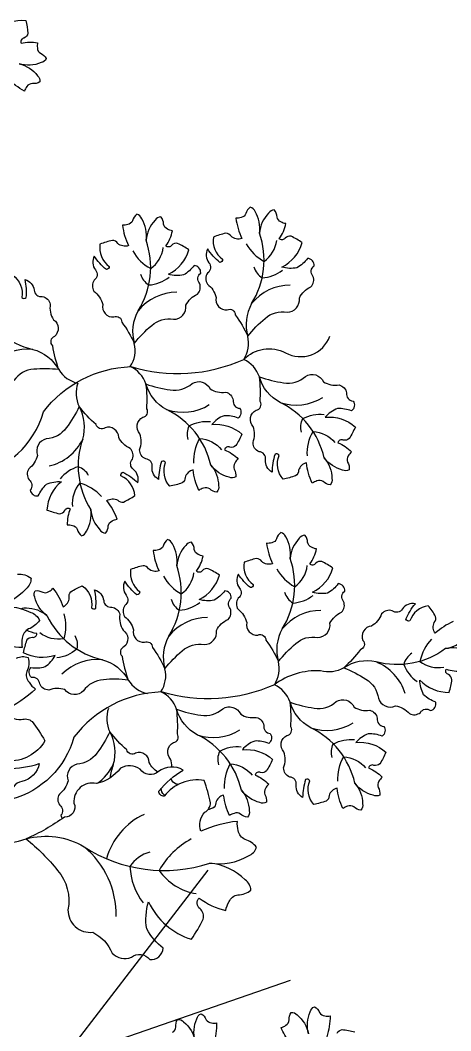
# Model space of a CAD drawing. Header units: millimetres. Extents: x 228.39 to 232.01, y 86.87 to 92.76.
# Drawn here: x 231.4095 to 231.597, y 90.167 to 90.6066 of the extents above; entities that cross this region are included whole.
import ezdxf

# ---------------------------------------------------------------- set-up
doc = ezdxf.new("R2010")
doc.units = ezdxf.units.MM
for name, color, linetype in [('62', 62, 'Continuous'), ('63', 63, 'Continuous'), ('CauleArvore', 253, 'Continuous')]:
    doc.layers.add(name, color=color, linetype=linetype)

msp = doc.modelspace()

# ---------------------------------------------------------------- linework, layer by layer
at = {"layer": '62'}
for points in [[(231.5079248219049, 90.5093776728026, 0.1413864367129372), (231.5157051867291, 90.50167696115331, 0.210122964771746), (231.5211930990254, 90.51084620182645, 0.210122964771746)], [(231.4585402423887, 90.50626146320188, 0.1413864367129372), (231.4663206072129, 90.4985607515526, 0.210122964771746), (231.4718085195092, 90.50772999222573, 0.210122964771746)], [(231.5112904221108, 90.49930581624949, 0.1876286218963192), (231.5148728301818, 90.49455369938721, 0.1520058651265381), (231.5237097258, 90.49791975036418)], [(231.4619058425947, 90.49618960664877, 0.1876286218963192), (231.4654882506656, 90.49143748978649, 0.1520058651265381), (231.4743251462838, 90.49480354076347)], [(231.3908726789819, 90.48263847120946, 0.2279428046577942), (231.4150205536035, 90.46343694886951, -0.2043996860364329), (231.4262756189083, 90.45460868535872, 0.2049975904848279), (231.4346292521199, 90.44875265204139, 0.2049975904848279)], [(231.3040484946181, 90.38539503645742, -0.1841083703680773), (231.3378798031094, 90.39949326358328, 0.09065442908466861), (231.3894430171434, 90.4085041482138, 0.2835782542006574), (231.4195821349115, 90.43619314825791, -0.2251438523393833), (231.4576242322414, 90.45590695877266, 0.1802530025354734), (231.506837533644, 90.45906429703452, -0.3316125768266109), (231.5250350166833, 90.46195278633986, 0.4605227219911265), (231.5443267404962, 90.46914267451743, 0.4605227219911265)], [(231.5418855036783, 90.41623292733944, 0.2279428046577942), (231.522655929853, 90.44035846980809, -0.2043996860364329), (231.5136660297691, 90.45148485413164, 0.2049975904848279), (231.506837533644, 90.45906429703453, 0.2049975904848279)], [(231.4925009241622, 90.41311671773872, 0.2279428046577942), (231.4732713503368, 90.43724226020738, -0.2043996860364329), (231.464281450253, 90.44836864453092, 0.2049975904848279), (231.4574529541279, 90.45594808743381, 0.2049975904848279)], [(231.5320251206119, 90.42736581840917, -0.1876286218963192), (231.5325287620548, 90.433295625114, -0.1520058651265381), (231.5418015877812, 90.43514919636795)], [(231.4826405410957, 90.42424960880845, -0.1876286218963192), (231.4831441825386, 90.4301794155133, -0.1520058651265381), (231.4924170082651, 90.43203298676723)], [(231.5345363576932, 90.41704771550725, -0.1413864367129372), (231.5370246536121, 90.42770808229847, -0.210122964771746), (231.5465508684298, 90.4228662451326, -0.210122964771746)], [(231.485151778177, 90.41393150590653, -0.1413864367129372), (231.4876400740959, 90.42459187269775, -0.210122964771746), (231.4971662889136, 90.41975003553188, -0.210122964771746)], [(231.4393095197303, 90.40853694392229, 0.1876286218963192), (231.43475310747, 90.41236517714064, 0.1520058651265381), (231.4268955326467, 90.40710404216414)], [(231.4448470233475, 90.39947572916584, 0.1413864367129372), (231.4355385589975, 90.40523659091977, 0.210122964771746), (231.4322455015844, 90.39507057258574, 0.210122964771746)], [(231.5212655768496, 90.36789462280002, 0.1413864367129372), (231.5290459416738, 90.36019391115074, 0.210122964771746), (231.5345338539701, 90.36936315182388, 0.210122964771746)], [(231.4718809973335, 90.3647784131993, 0.1413864367129372), (231.4796613621577, 90.35707770155003, 0.210122964771746), (231.485149274454, 90.36624694222316, 0.210122964771746)], [(231.5246311770556, 90.35782276624691, 0.1876286218963192), (231.5282135851265, 90.35307064938463, 0.1520058651265381), (231.5370504807447, 90.35643670036161)], [(231.4752465975394, 90.35470655664619, 0.1876286218963192), (231.4788290056104, 90.34995443978391, 0.1520058651265381), (231.4876659012286, 90.3533204907609)], [(231.4285191549607, 90.34845952081592, -0.1413864367129372), (231.428483618026, 90.33751265944704, -0.210122964771746), (231.4181145215757, 90.34009606702202, -0.210122964771746)], [(231.4211743696933, 90.34760631753086, 0.2279428046577942), (231.445322244315, 90.32840479519092, -0.2043996860364329), (231.4565773096198, 90.31957653168011, 0.2049975904848279), (231.4649309428314, 90.3137204983628, 0.2049975904848279)], [(231.4332792280702, 90.33896682556299, -0.1876286218963192), (231.4341175262685, 90.333075007644, -0.1520058651265381), (231.425496101177, 90.32919015851712)], [(231.5886419602464, 90.33742327313442, 0.1413864367129372), (231.5835830283321, 90.32771542864708, 0.210122964771746), (231.5939641578945, 90.32518080739277, 0.210122964771746)], [(231.5947475934763, 90.333252533472, -0.2279428046577928), (231.5644404532989, 90.32748230269824, 0.2043996860364349), (231.5503710539579, 90.32490030079754, -0.2049975904848281), (231.5402524240276, 90.32360043835011, 0.1730102318134612), (231.5201782885888, 90.31758124703195, 0.1730102318134612)], [(231.5800136479633, 90.33123281383666, 0.1876286218963192), (231.5765317472727, 90.32640656997202, 0.1520058651265381), (231.582357853415, 90.31895824730412)], [(231.5201782885888, 90.31758124703195, -0.1802530025354734), (231.4709649871862, 90.31442390877008, 0.2251438523393833), (231.4329228898563, 90.29471009825534, -0.2626849896690132), (231.4057353413564, 90.26770998386223, -0.09065442908466861)], [(231.5552262586231, 90.27474987733686, 0.2279428046577942), (231.5359966847977, 90.29887541980553, -0.2043996860364329), (231.5270067847139, 90.31000180412906, 0.2049975904848279), (231.5201782885888, 90.31758124703195, 0.2049975904848279)], [(231.5058416791069, 90.27163366773614, 0.2279428046577942), (231.4866121052816, 90.2957592102048, -0.2043996860364329), (231.4776222051977, 90.30688559452834, 0.2049975904848279), (231.4707937090727, 90.31446503743123, 0.2049975904848279)], [(231.4959812960405, 90.28276655880587, -0.1876286218963192), (231.4964849374834, 90.28869636551072, -0.1520058651265381), (231.5057577632098, 90.29054993676465)], [(231.5453658755567, 90.2858827684066, -0.1876286218963192), (231.5458695169995, 90.29181257511144, -0.1520058651265381), (231.555142342726, 90.29366614636537)], [(231.5478771126379, 90.27556466550469, -0.1413864367129372), (231.5503654085568, 90.28622503229589, -0.210122964771746), (231.5598916233745, 90.28138319513002, -0.210122964771746)], [(231.4984925331218, 90.27244845590397, -0.1413864367129372), (231.5009808290407, 90.28310882269518, -0.210122964771746), (231.5105070438584, 90.2782669855293, -0.210122964771746)], [(231.4120778485667, 90.25051797289933, -0.2043996860364353), (231.4373872396059, 90.24706758589505, 0.2279428046577944), (231.4920225856505, 90.2399884703988, 0.2279428046577944)], [(231.4658986098361, 90.24476281034451, 0.1876286218963192), (231.4573043020376, 90.2385120197368, 0.152005865126538), (231.4630437925263, 90.22263115646452)]]:
    msp.add_lwpolyline(points, format="xyb", dxfattribs=at)
for centre, radius, start, end in [((231.4801143710849, 90.5022255034852), 0.03559504258891227, 327.917719804394, 19.28079057527238), ((231.4307297915688, 90.49910929388449), 0.03559504258891227, 327.917719804394, 19.28079057527238), ((231.477752710688, 90.46661970849955), 0.02165418735251583, 90.01600102915677, 141.1485100938255), ((231.5271372902041, 90.46973591810027), 0.02165418735251583, 90.01600102915677, 141.1485100938255), ((231.5260763834411, 90.4742379856336), 0.01822652723244424, 150.1145442863874, 196.3230004717689), ((231.4766918039249, 90.47112177603289), 0.01822652723244424, 150.1145442863874, 196.3230004717689), ((231.4465839928437, 90.46301459643058), 0.01296417636406003, 326.9698917134426, 13.30986666352196), ((231.4959685723599, 90.4661308060313), 0.01296417636406003, 326.9698917134426, 13.30986666352196), ((231.4127421480469, 90.44190295950347), 0.02165418735251583, 83.96028596669156, 135.092795031362), ((231.4468055753161, 90.4443021439556), 0.01296417636406003, 159.9223847756048, 206.262359725683), ((231.4803184793184, 90.45771765527107), 0.02165418735251583, 251.0077929045287, 302.140301969199), ((231.5297030588346, 90.46083386487179), 0.02165418735251583, 251.0077929045287, 302.140301969199), ((231.4192809880684, 90.42965278403614), 0.01822652723244424, 343.0670373485498, 29.2754935339308), ((231.4172379674891, 90.4338025071772), 0.02165418735251583, 282.9684940913174, 334.101003155987), ((231.47034676274, 90.41267944044964), 0.03559504258891227, 160.8702128665557, 212.2332836374346), ((231.4440705465135, 90.35762624388191), 0.03559504258891227, 327.917719804394, 19.28079057527238), ((231.4934551260297, 90.36074245348263), 0.03559504258891227, 327.917719804394, 19.28079057527238), ((231.5404780451489, 90.32825286809769), 0.02165418735251583, 90.01600102915677, 141.1485100938255), ((231.4910934656327, 90.32513665849697), 0.02165418735251583, 90.01600102915677, 141.1485100938255), ((231.4900325588697, 90.32963872603031), 0.01822652723244424, 150.1145442863874, 196.3230004717689), ((231.5394171383858, 90.33275493563103), 0.01822652723244424, 150.1145442863874, 196.3230004717689), ((231.4430438387584, 90.30687080582486), 0.02165418735251583, 83.96028596669156, 135.092795031362), ((231.5093093273046, 90.32464775602872), 0.01296417636406003, 326.9698917134426, 13.30986666352196), ((231.5564440323224, 90.30735865786279), 0.02165418735251583, 17.19637734170586, 68.32888640637657), ((231.4599247477885, 90.32153154642802), 0.01296417636406003, 326.9698917134426, 13.30986666352196), ((231.4601463302608, 90.30281909395302), 0.01296417636406003, 159.9223847756048, 206.262359725683), ((231.5430438137793, 90.31935081486921), 0.02165418735251583, 251.0077929045287, 302.140301969199), ((231.4326217430132, 90.28816973403357), 0.01822652723244424, 343.0670373485498, 29.2754935339308), ((231.4936592342632, 90.3162346052685), 0.02165418735251583, 251.0077929045287, 302.140301969199), ((231.4305787224339, 90.29231945717463), 0.02165418735251583, 305.4219098812204, 334.101003155987), ((231.4836875176848, 90.27119639044706), 0.03559504258891227, 160.8702128665557, 170.6487373789969), ((231.3817357219683, 90.3510027381125), 0.1049658643867444, 227.0304562442677, 286.8020835885392), ((231.4764898107591, 90.23354874877323), 0.03055347511947142, 115.3011106397776, 164.1678200306802), ((231.5006543063131, 90.21939772176559), 0.03525592437372765, 118.2178321216569, 150.4078539412012), ((231.4126180192636, 90.21737390351899), 0.03866819170092113, 359.0340486382894, 50.16655770295989), ((231.4895610578383, 90.25019557060644), 0.02370610377805731, 214.3839131457492, 261.8500201023937)]:
    msp.add_arc(centre, radius, start, end, dxfattribs=at)
at = {"layer": '63'}
for points in [[(231.3989068440391, 90.602141996532, -0.2129696122085104), (231.412020360566, 90.60652025246321, -0.03433418913963267), (231.4128212364706, 90.60094367472608, -0.263361124047625), (231.4111468732968, 90.59883506149953, 0.4961733732722903), (231.4099588976681, 90.59655759867033, -0.105188829234163), (231.4170926651598, 90.59683387713734, 0.1018354407082667), (231.4169987545506, 90.59456202223265, 0.2548810045278109), (231.4183453676401, 90.59220727161846, -0.1744881383592944), (231.4208526508312, 90.58993031835156, -0.2361518438993939), (231.4186185750277, 90.58814308672788, -0.172045804718615), (231.4090379620713, 90.58768118966464, -0.1720458047186181), (231.4170829867076, 90.58245825254858, -0.2361518438993874), (231.4181133392354, 90.57978923302059, -0.174488138359288), (231.4148006106635, 90.57908438226434, 0.2548810045278096), (231.4124515228012, 90.57772791498387, 0.1018354407082642), (231.4113887767689, 90.57571776205904, -0.08115707204633878), (231.4040672092928, 90.58137591242574, 0.2683901017028241)], [(231.4062296880069, 90.49567464050264, -0.2816703646801006), (231.410268802832, 90.48603344197423, 0.447648090788793), (231.4121034586272, 90.48592665309836, 0.08047336285184804), (231.4116251102965, 90.49379705803926, -0.299054732626132), (231.4155665232103, 90.48918325472034, 0.4445358973400594), (231.4190991117121, 90.48639554591034, -0.3028472262875131), (231.4225842781453, 90.48309987215887, 0.1775881189196616), (231.4240003618784, 90.47630744830552, -0.5077713489282268), (231.4243946243482, 90.46904338189701, 0.5541101838924969), (231.4235573199961, 90.46500975342984, 0.05360560279891149), (231.4262756189083, 90.45460868535872, 0.05303807838268959), (231.415411302542, 90.45476530485612, 0.2299676780149515), (231.4067564464767, 90.44990482110094, -0.453009155801419)], [(231.4084010957938, 90.36561861884091, -0.1744881383592944), (231.414215850625, 90.36395518177517, -0.2361518438993939), (231.4120517780908, 90.35932723975127, -0.172045804718615), (231.3970769344011, 90.35101302506219, -0.1720458047186181), (231.4140876227563, 90.34901087843632, -0.2361518438993874), (231.4178475615635, 90.34555198880591, -0.174488138359288), (231.4131006461138, 90.34180429747231, 0.2548810045278096), (231.4104118497291, 90.33777514408429, 0.1018354407082642), (231.4102995022584, 90.33371635038027, -0.05521114289692754), (231.3991416785981, 90.33537562050935, 0.2683901017028241)], [(231.4099697536349, 90.35061552396404, -0.1823380578218932), (231.4121967706041, 90.35098332924369, -0.172045804718615), (231.4211743696933, 90.34760631753086, -0.1720458047186181), (231.4158617302214, 90.35559239011744, -0.2361518438993874), (231.4159748409629, 90.35845114815766, -0.174488138359288), (231.4192953406153, 90.3577838646813, 0.2548810045278096), (231.4219898056962, 90.35809703427725, 0.1018354407082642), (231.4237628395775, 90.35952058433482, -0.08115707204633878), (231.4282387289076, 90.35142203936776, 0.2683901017028241), (231.4308633674286, 90.35537952300359, -0.2633611240475965), (231.4315672710202, 90.35797841921364, -0.03433418913963283), (231.4365313787185, 90.36064248682405, -0.2816703646801006), (231.4405704935434, 90.35100128829563, 0.447648090788793), (231.4424051493387, 90.35089449941977, 0.08047336285184804)], [(231.4424051493387, 90.35089449941977, 0.08047336285184804), (231.441926801008, 90.35876490436067, -0.299054732626132), (231.4458682139218, 90.35415110104174, 0.4445358973400594), (231.4494008024236, 90.35136339223175, -0.3028472262875131), (231.4528859688569, 90.34806771848027, 0.1775881189196616), (231.4543020525899, 90.34127529462691, -0.5077713489282268), (231.4546963150597, 90.33401122821842, 0.5541101838924969), (231.4538590107076, 90.32997759975123, 0.05360560279891149), (231.4565773096198, 90.31957653168011, 0.05303807838268959), (231.4457129932535, 90.31973315117752, 0.2299676780149515), (231.4370581371882, 90.31487266742234, -0.453009155801419), (231.4289216663241, 90.31540963153085, 0.1775881189196565), (231.4219848320575, 90.31525914797608, -0.3028472262875298), (231.4179887505238, 90.31791229382961, 0.4445358973400413), (231.4144768937078, 90.32072607485098, -0.4200628682774436), (231.4141777815846, 90.32503576549882, 0.1027662192553072), (231.4203406891323, 90.3254134152248, 0.1249756271620583), (231.4247368780062, 90.33031287882251, -0.2129696122085104), (231.4109625435864, 90.33149658148488, -0.03433418913963267), (231.4124398395186, 90.33693323654124, -0.263361124047625), (231.4148133590784, 90.33820451411755, 0.4961733732722903), (231.416807397383, 90.33982375291178, -0.07000139340616839), (231.4122399702658, 90.34123372370973, 0.1018354407082667)], [(231.5979962517119, 90.34500396527775, 0.08115707204633878), (231.5902678218952, 90.33991560714901, -0.2683901017028241), (231.5897844812024, 90.34463967169856, 0.2633611240475965), (231.5903698223505, 90.34726781125293, 0.03433418913963283), (231.5872138855532, 90.35193468219657, 0.2816703646801006), (231.5791547863831, 90.34527749974451, -0.447648090788793), (231.577480897204, 90.34603609104892, -0.08047336285184804), (231.5815641936807, 90.3527813694674, 0.299054732626132), (231.5759293763901, 90.35052953667505, -0.4445358973400594), (231.571505644742, 90.34970424870217, 0.3028472262875131), (231.5668876876737, 90.34840720473251, -0.1775881189196616), (231.5624754799316, 90.34305232492216, 0.5077713489282268), (231.5587485782435, 90.33680474078992, -0.5541101838924969), (231.5576141736333, 90.332844391895, -0.05360560279891149), (231.5503710539579, 90.32490030079754, -0.05303807838268959), (231.5600621254032, 90.31998694817258, -0.2299676780149515), (231.5654641489481, 90.31165934482792, 0.453009155801419), (231.5729171068469, 90.30835118716323, -0.1775881189196565), (231.5789883499539, 90.30499227036194, 0.3028472262875298), (231.5837598416213, 90.3054829003769, -0.4445358973400413), (231.5881773432107, 90.30634091065671, 0.4200628682774436), (231.5904461953753, 90.31001721469713, -0.1027662192553072), (231.5851657484495, 90.31321735985343, -0.1249756271620583), (231.5835520735126, 90.31959915218457, 0.2129696122085104), (231.5962970039995, 90.31424189658262, 0.03433418913963267), (231.5975172408665, 90.3197419550788, 0.263361124047625), (231.596007106285, 90.3219711332508, -0.4961733732722903), (231.5949947338687, 90.32433190116056, 0.105188829234163), (231.6020871900476, 90.32351701848883, -0.1018354407082667)], [(231.6042658557528, 90.33206755382943, 0.172045804718615), (231.5947475934763, 90.333252533472, 0.1720458047186181), (231.6031645023083, 90.33785222250839, 0.2361518438993874)], [(231.4079073954917, 90.32908489068971, -0.2361518438993757), (231.4130092939965, 90.32935263862392, -0.1744881383592802), (231.4123673630416, 90.32333879448993, 0.2548810045278265), (231.4133661618129, 90.31859895229456, 0.1018354407082649), (231.4161882734777, 90.31567968628457, -0.08115707204633917), (231.4025218256689, 90.30639253310895, 0.2683901017028146), (231.4099893676529, 90.30237457429432, -0.263361124047613), (231.4147260872174, 90.30154917330037, -0.034334189139631), (231.4202774273853, 90.29315911072628, -0.2816703646801013), (231.4037962479403, 90.28439559770723, 0.4476480907887236)], [(231.4755208632775, 90.28175602600902, 0.08789902130899625), (231.4749759436864, 90.28522894640388, -0.5077713489282268), (231.4762199029201, 90.29239655891482, 0.5541101838924969), (231.4779400129995, 90.29613988076903, 0.05360560279891149), (231.4776222051977, 90.30688559452834, 0.05303807838268959), (231.4881749874229, 90.30429779873221, 0.2299676780149515), (231.4976990752602, 90.30709468748815, -0.453009155801419), (231.5055081669951, 90.30474765215571, 0.1775881189196565), (231.5123022320216, 90.30333946347582, -0.3028472262875298), (231.5156019539779, 90.29985812960004, 0.4445358973400413), (231.5183937664494, 90.29632878333526, -0.4200628682774436), (231.5177192807207, 90.29206170347378, 0.1027662192553072), (231.5116285330897, 90.29307503562688, 0.1249756271620583), (231.5062460189125, 90.28928560805895, -0.2129696122085104), (231.5194045638355, 90.28504460154961, -0.03433418913963267), (231.5167462672677, 90.28007740104725, -0.263361124047625), (231.5141481908835, 90.27937047751611, 0.4961733732722903), (231.5118419472302, 90.27823938811005, -0.105188829234163), (231.5177529295671, 90.274235982531, 0.1018354407082667), (231.5163314410757, 90.27246129540946, 0.2548810045278109), (231.5160214031755, 90.26976646818527, -0.1744881383592944), (231.5166925452575, 90.26644674628645, -0.2361518438993939), (231.5138339206042, 90.26633031319722, -0.172045804718615), (231.5058416791069, 90.27163366773614, -0.1720458047186181), (231.5092291222279, 90.2626599994439, -0.2361518438993874), (231.508478118628, 90.2598993319222, -0.174488138359288), (231.5053916719142, 90.26129390420878, 0.2548810045278096), (231.5026955693367, 90.26159264851292, 0.1018354407082642), (231.5006485692004, 90.26060273217675, -0.08115707204633878), (231.4981017960639, 90.26949845937975, 0.2683901017028241), (231.4946568956388, 90.26622996352474, -0.2633611240475965), (231.4933883774051, 90.26385496809995, -0.01359188383691224), (231.4912609278486, 90.26317830715824, -0.2816703646801006)], [(231.4694417509325, 90.27956451263057, -0.140065914486193), (231.465730597294, 90.28367295948883, 0.5077713489282268), (231.4597747749745, 90.28785031321827, -0.5541101838924969), (231.4559088356272, 90.28927360171751, -0.05360560279891149), (231.4485203510408, 90.29708267730382, -0.05303807838268959), (231.4429059089817, 90.2877802077317, -0.2299676780149515), (231.4342027111214, 90.28300682498465, 0.453009155801419), (231.4303540974783, 90.27581803777113, -0.1775881189196565), (231.4265567277288, 90.27001094745603, 0.3028472262875298), (231.4266942513629, 90.26521626938613, -0.4445358973400413), (231.4272242529167, 90.26074753351507, 0.132420092724567), (231.4278547851943, 90.25930475421457, -0.1027662192553072)], [(231.403907269637, 90.28111576000109, 0.08047336285184782), (231.4178237010615, 90.28325720292459, -0.2990547326261498), (231.4102660409539, 90.27549198558685, 0.4445358973400735), (231.4058884271342, 90.26875323185371, -0.302847226287535)], [(231.4782789194562, 90.27414726598852, 0.06645151050785239), (231.4774913104361, 90.27429894655977, -0.1966975875028096), (231.4751722933401, 90.27661068488258, 0.1775881189196616)], [(231.472525064859, 90.26941371332748, 0.01988486331478412), (231.4721955926204, 90.26970442839422, -0.2768544380593153), (231.4709613123374, 90.27256716948435, 0.3028472262875131)], [(231.5268444862934, 90.16229480252906, -0.105188829234163), (231.5231783138152, 90.16842066147113, 0.1018354407082667), (231.5252164844864, 90.1694286318207, 0.2548810045278109), (231.5266360120376, 90.17174015919439, -0.1744881383592944), (231.5274302338402, 90.17503260462412, -0.2361518438993939), (231.5300703991094, 90.17393041638074, -0.172045804718615), (231.5350737582857, 90.16574702524568, -0.1720458047186181), (231.5357946990146, 90.17531163386195, -0.2361518438993874), (231.5376417214523, 90.17749653653415, -0.174488138359288), (231.5398500041992, 90.17492856603408, 0.2548810045278096), (231.5421674588665, 90.17351873585524, 0.1018354407082642), (231.5444410229336, 90.17355114485224, -0.08115707204633878), (231.5429910521394, 90.16441234840114, 0.2683901017028241)], [(231.4758288620989, 90.16636102507154, 0.2548810045278109), (231.47724838965, 90.16867255244523, -0.1744881383592944), (231.4780426114527, 90.17196499787497, -0.2361518438993939), (231.4806827767218, 90.17086280963159, -0.172045804718615), (231.4856861358982, 90.16267941849652, -0.1720458047186181), (231.486407076627, 90.1722440271128, -0.2361518438993874), (231.4882540990647, 90.174428929785, -0.174488138359288), (231.4904623818117, 90.17186095928493, 0.2548810045278096), (231.4927798364789, 90.17045112910608, 0.1018354407082642), (231.4950534005461, 90.17048353810308, -0.08115707204633878), (231.4936034297518, 90.16134474165199, 0.2683901017028241)], [(231.5474942930987, 90.16591940677947, -0.2633611240475965), (231.5496474359211, 90.16753610643106, -0.03433418913963283), (231.5552003037135, 90.16658464400251, -0.2816703646801006)]]:
    msp.add_lwpolyline(points, format="xyb", dxfattribs=at)
for points in [[(231.4963995471871, 90.50125868251159, -0.08047336285184804), (231.4911613734791, 90.50715220669194, 0.299054732626132), (231.4916483114277, 90.50110366899617, -0.4445358973400594), (231.4911300890867, 90.49663355182348, 0.3028472262875131), (231.4910052023243, 90.49183852796114, -0.1775881189196616), (231.4948178634967, 90.48604146579763, 0.5077713489282268), (231.49968582244, 90.48063544328487, -0.5541101838924969), (231.5031343775256, 90.47838184504846, -0.05360560279891149), (231.5085845211258, 90.46911538398007, -0.05303807838268959), (231.5161411948586, 90.4769227255168, -0.2299676780149515), (231.5256928714064, 90.47962389396238, 0.453009155801419), (231.5310548787576, 90.48576713136147, -0.1775881189196565), (231.5360572482595, 90.49057531337854, 0.3028472262875298), (231.5369979176323, 90.4952788218217, -0.4445358973400413), (231.5374830375092, 90.49975265246638, 0.4200628682774436), (231.534640947164, 90.50300617732594, -0.1027662192553072), (231.5300238509001, 90.498906607733, -0.1249756271620583), (231.5234501681106, 90.49924999489555, 0.2129696122085104), (231.5323329891706, 90.50984381057819, 0.03433418913963267), (231.5274387801695, 90.51263421193404, 0.263361124047625), (231.5248630040125, 90.51184991673081, -0.4961733732722903), (231.5223085391188, 90.51158004242751, 0.105188829234163), (231.5251820371355, 90.51811532953408, -0.1018354407082667), (231.5230340628563, 90.518861218538, -0.2548810045278109), (231.5213373150214, 90.52097764572854, 0.1744881383592944), (231.5201386453223, 90.52414532250054, 0.2361518438993939), (231.5176565663579, 90.52272244668487, 0.172045804718615), (231.5137129485791, 90.51397891351276, 0.1720458047186181), (231.5118046932746, 90.52337891644946, 0.2361518438993874), (231.5096995819456, 90.52531638847888, 0.174488138359288), (231.5078288325284, 90.52249304262725, -0.2548810045278096), (231.5057053148253, 90.52080517716091, -0.1018354407082642), (231.5034454619685, 90.52055376320818, 0.08115707204633878), (231.5060239452658, 90.5116671755749, -0.2683901017028241), (231.5013679008491, 90.5126007999549, 0.2633611240475965), (231.4990299285379, 90.51393632503857, 0.03433418913963283), (231.4936390920108, 90.512299711764, 0.2816703646801006), (231.4976187246446, 90.502633808716, -0.447648090788793)], [(231.447014967671, 90.49814247291087, -0.08047336285184804), (231.441776793963, 90.50403599709122, 0.299054732626132), (231.4422637319116, 90.49798745939546, -0.4445358973400594), (231.4417455095706, 90.49351734222276, 0.3028472262875131), (231.4416206228082, 90.48872231836042, -0.1775881189196616), (231.4454332839805, 90.48292525619692, 0.5077713489282268), (231.4503012429238, 90.47751923368415, -0.5541101838924969), (231.4537497980094, 90.47526563544774, -0.05360560279891149), (231.4591999416097, 90.46599917437935, -0.05303807838268959), (231.4667566153425, 90.47380651591608, -0.2299676780149515), (231.4763082918903, 90.47650768436166, 0.453009155801419), (231.4816702992414, 90.48265092176075, -0.1775881189196565), (231.4866726687433, 90.48745910377782, 0.3028472262875298), (231.4876133381161, 90.49216261222098, -0.4445358973400413), (231.4880984579931, 90.49663644286566, 0.4200628682774436), (231.4852563676478, 90.49988996772524, -0.1027662192553072), (231.480639271384, 90.4957903981323, -0.1249756271620583), (231.4740655885945, 90.49613378529483, 0.2129696122085104), (231.4829484096545, 90.50672760097747, 0.03433418913963267), (231.4780542006534, 90.50951800233332, 0.263361124047625), (231.4754784244964, 90.50873370713009, -0.4961733732722903), (231.4729239596026, 90.5084638328268, 0.105188829234163), (231.4757974576194, 90.51499911993336, -0.1018354407082667), (231.4736494833401, 90.51574500893729, -0.2548810045278109), (231.4719527355053, 90.51786143612782, 0.1744881383592944), (231.4707540658061, 90.52102911289984, 0.2361518438993939), (231.4682719868417, 90.51960623708415, 0.172045804718615), (231.4643283690629, 90.51086270391204, 0.1720458047186181), (231.4624201137584, 90.52026270684874, 0.2361518438993874), (231.4603150024294, 90.52220017887818, 0.174488138359288), (231.4584442530123, 90.51937683302653, -0.2548810045278096), (231.4563207353092, 90.51768896756019, -0.1018354407082642), (231.4540608824523, 90.51743755360746, 0.08115707204633878), (231.4566393657497, 90.5085509659742, -0.2683901017028241), (231.4519833213329, 90.50948459035418, 0.2633611240475965), (231.4496453490218, 90.51082011543787, 0.03433418913963283), (231.4442545124946, 90.50918350216328, 0.2816703646801006), (231.4482341451285, 90.49951759911528, -0.447648090788793)], [(231.5204578915111, 90.41778714138353, 0.08047336285184804), (231.5191599720949, 90.41000977060361, -0.299054732626132), (231.5163529955784, 90.41538962187097, 0.4445358973400594), (231.5135351350074, 90.41889820616306, -0.3028472262875131), (231.510877346734, 90.42289120153461, 0.1775881189196616), (231.5110197682577, 90.42982820600716, -0.5077713489282268), (231.5122637274915, 90.43699581851811, 0.5541101838924969), (231.5139838375708, 90.44073914037232, 0.05360560279891149), (231.5136660297691, 90.45148485413164, 0.05303807838268959), (231.5242188119943, 90.4488970583355, 0.2299676780149515), (231.5337428998316, 90.45169394709143, -0.453009155801419), (231.5415519915665, 90.449346911759, 0.1775881189196565), (231.548346056593, 90.4479387230791, -0.3028472262875298), (231.5516457785493, 90.44445738920332, 0.4445358973400413), (231.5544375910208, 90.44092804293855, -0.4200628682774436), (231.5537631052921, 90.43666096307707, 0.1027662192553072), (231.5476723576611, 90.43767429523018, 0.1249756271620583), (231.5422898434839, 90.43388486766223, -0.2129696122085104), (231.5554483884069, 90.42964386115291, -0.03433418913963267), (231.5527900918391, 90.42467666065055, -0.263361124047625), (231.5501920154549, 90.42396973711939, 0.4961733732722903), (231.5478857718016, 90.42283864771335, -0.105188829234163), (231.5537967541385, 90.41883524213429, 0.1018354407082667), (231.5523752656471, 90.41706055501275, 0.2548810045278109), (231.5520652277469, 90.41436572778855, -0.1744881383592944), (231.5527363698289, 90.41104600588974, -0.2361518438993939), (231.5498777451756, 90.41092957280051, -0.172045804718615), (231.5418855036783, 90.41623292733944, -0.1720458047186181), (231.5452729467993, 90.40725925904718, -0.2361518438993874), (231.5445219431994, 90.4044985915255, -0.174488138359288), (231.5414354964856, 90.40589316381207, 0.2548810045278096), (231.538739393908, 90.4061919081162, 0.1018354407082642), (231.5366923937718, 90.40520199178005, -0.08115707204633878), (231.5341456206353, 90.41409771898304, 0.2683901017028241), (231.5307007202101, 90.41082922312802, -0.2633611240475965), (231.5294322019765, 90.40845422770325, -0.03433418913963283), (231.5239972674924, 90.40697061433481, -0.2816703646801006), (231.5222219307932, 90.4172718442244, 0.447648090788793)], [(231.471073311995, 90.41467093178282, 0.08047336285184804), (231.4697753925788, 90.4068935610029, -0.299054732626132), (231.4669684160623, 90.41227341227027, 0.4445358973400594), (231.4641505554913, 90.41578199656234, -0.3028472262875131), (231.4614927672178, 90.4197749919339, 0.1775881189196616), (231.4616351887416, 90.42671199640645, -0.5077713489282268), (231.4628791479753, 90.4338796089174, 0.5541101838924969), (231.4645992580547, 90.4376229307716, 0.05360560279891149), (231.464281450253, 90.44836864453092, 0.05303807838268959), (231.4748342324781, 90.44578084873478, 0.2299676780149515), (231.4843583203154, 90.44857773749072, -0.453009155801419), (231.4921674120503, 90.44623070215829, 0.1775881189196565), (231.4989614770768, 90.4448225134784, -0.3028472262875298), (231.5022611990332, 90.4413411796026, 0.4445358973400413), (231.5050530115046, 90.43781183333783, -0.4200628682774436), (231.5043785257759, 90.43354475347635, 0.1027662192553072), (231.4982877781449, 90.43455808562946, 0.1249756271620583), (231.4929052639678, 90.43076865806152, -0.2129696122085104), (231.5060638088907, 90.42652765155219, -0.03433418913963267), (231.503405512323, 90.42156045104983, -0.263361124047625), (231.5008074359388, 90.42085352751869, 0.4961733732722903), (231.4985011922855, 90.41972243811263, -0.105188829234163), (231.5044121746224, 90.41571903253357, 0.1018354407082667), (231.502990686131, 90.41394434541203, 0.2548810045278109), (231.5026806482308, 90.41124951818784, -0.1744881383592944), (231.5033517903127, 90.40792979628903, -0.2361518438993939), (231.5004931656595, 90.40781336319979, -0.172045804718615), (231.4925009241622, 90.41311671773872, -0.1720458047186181), (231.4958883672831, 90.40414304944646, -0.2361518438993874), (231.4951373636832, 90.40138238192478, -0.174488138359288), (231.4920509169694, 90.40277695421135, 0.2548810045278096), (231.4893548143919, 90.4030756985155, 0.1018354407082642), (231.4873078142556, 90.40208578217933, -0.08115707204633878), (231.4847610411192, 90.41098150938232, 0.2683901017028241), (231.481316140694, 90.40771301352731, -0.2633611240475965), (231.4800476224603, 90.40533801810253, -0.03433418913963283), (231.4746126879763, 90.40385440473409, -0.2816703646801006), (231.472837351277, 90.41415563462368, 0.447648090788793)], [(231.4542592363842, 90.40997145241, -0.08047336285184804), (231.460685123939, 90.40540198196027, 0.299054732626132), (231.4588548376757, 90.41118747839678, -0.4445358973400594), (231.4583579286841, 90.41566001496862, 0.3028472262875131), (231.457404866462, 90.42036102793867, -0.1775881189196616), (231.4523898423492, 90.4251560094914, 0.5077713489282268), (231.4464340200297, 90.42933336322085, -0.5541101838924969), (231.4425680806824, 90.43075665172007, -0.05360560279891149), (231.435179596096, 90.4385657273064, -0.05303807838268959), (231.429565154037, 90.42926325773428, -0.2299676780149515), (231.4208619561767, 90.42448987498723, 0.453009155801419), (231.4170133425335, 90.41730108777371, -0.1775881189196565), (231.413215972784, 90.41149399745859, 0.3028472262875298), (231.4133534964181, 90.40669931938871, -0.4445358973400413), (231.4138834979719, 90.40223058351765, 0.4200628682774436), (231.4173825299459, 90.39969687540749, -0.1027662192553072), (231.4209632598221, 90.40472702672828, -0.1249756271620583), (231.4274466513154, 90.40586582210281, 0.2129696122085104), (231.4211643729777, 90.39355052999954, 0.03433418913963267), (231.4265595040839, 90.3919281299811, 0.263361124047625), (231.4288939484934, 90.3932698121624, -0.4961733732722903), (231.4313229277609, 90.39410538546917, 0.105188829234163), (231.4299873816665, 90.38709230589976, -0.1018354407082667), (231.4322478892776, 90.38684684867185, -0.2548810045278109), (231.4343758479824, 90.38516458560719, 0.1744881383592944), (231.4362540318423, 90.3823461799288, 0.2361518438993939), (231.4383540296447, 90.38428919325922, 0.172045804718615), (231.4402375045748, 90.39369419276505, 0.1720458047186181), (231.4442041522759, 90.38496108337996, 0.2361518438993874), (231.4466899726154, 90.38354475403537, 0.174488138359288), (231.4478802897262, 90.38671557890522, -0.2548810045278096), (231.4495714538156, 90.38883647053154, -0.1018354407082642), (231.4517174548414, 90.38958801794024, 0.08115707204633878), (231.4472127107471, 90.3976705482695, -0.2683901017028241), (231.4519595533671, 90.39780429891259, 0.2633611240475965), (231.4545373875919, 90.39702679490203, 0.03433418913963283), (231.4594242254812, 90.39983008527531, 0.2816703646801006), (231.4533793043918, 90.40835804438973, -0.447648090788793)], [(231.5097403021319, 90.35977563250901, -0.08047336285184804), (231.5045021284239, 90.36566915668938, 0.299054732626132), (231.5049890663725, 90.3596206189936, -0.4445358973400594), (231.5044708440315, 90.3551505018209, 0.3028472262875131), (231.5043459572691, 90.35035547795856, -0.1775881189196616), (231.5081586184415, 90.34455841579506, 0.5077713489282268), (231.5130265773848, 90.33915239328229, -0.5541101838924969), (231.5164751324703, 90.33689879504588, -0.05360560279891149), (231.5219252760706, 90.32763233397749, -0.05303807838268959), (231.5294819498034, 90.33543967551422, -0.2299676780149515), (231.5390336263512, 90.3381408439598, 0.453009155801419), (231.5443956337024, 90.3442840813589, -0.1775881189196565), (231.5493980032042, 90.34909226337597, 0.3028472262875298), (231.5503386725771, 90.35379577181912, -0.4445358973400413), (231.550823792454, 90.3582696024638, 0.4200628682774436), (231.5479817021087, 90.36152312732338, -0.1027662192553072), (231.5433646058449, 90.35742355773044, -0.1249756271620583), (231.5367909230554, 90.35776694489297, 0.2129696122085104), (231.5456737441154, 90.36836076057561, 0.03433418913963267), (231.5407795351143, 90.37115116193148, 0.263361124047625), (231.5382037589573, 90.37036686672823, -0.4961733732722903), (231.5356492940635, 90.37009699242495, 0.105188829234163), (231.5385227920803, 90.3766322795315, -0.1018354407082667), (231.536374817801, 90.37737816853543, -0.2548810045278109), (231.5346780699662, 90.37949459572596, 0.1744881383592944), (231.533479400267, 90.38266227249798, 0.2361518438993939), (231.5309973213026, 90.38123939668229, 0.172045804718615), (231.5270537035238, 90.37249586351018, 0.1720458047186181), (231.5251454482193, 90.38189586644688, 0.2361518438993874), (231.5230403368903, 90.38383333847632, 0.174488138359288), (231.5211695874732, 90.38100999262467, -0.2548810045278096), (231.5190460697701, 90.37932212715833, -0.1018354407082642), (231.5167862169132, 90.3790707132056, 0.08115707204633878), (231.5193647002106, 90.37018412557234, -0.2683901017028241), (231.5147086557938, 90.37111774995232, 0.2633611240475965), (231.5123706834827, 90.37245327503601, 0.03433418913963283), (231.5069798469555, 90.37081666176142, 0.2816703646801006), (231.5109594795894, 90.36115075871342, -0.447648090788793)], [(231.4603557226157, 90.35665942290831, -0.08047336285184804), (231.4551175489077, 90.36255294708866, 0.299054732626132), (231.4556044868563, 90.35650440939288, -0.4445358973400594), (231.4550862645154, 90.3520342922202, 0.3028472262875131), (231.454961377753, 90.34723926835785, -0.1775881189196616), (231.4587740389253, 90.34144220619434, 0.5077713489282268), (231.4636419978686, 90.33603618368157, -0.5541101838924969), (231.4670905529542, 90.33378258544518, -0.05360560279891149), (231.4725406965545, 90.32451612437677, -0.05303807838268959), (231.4800973702872, 90.3323234659135, -0.2299676780149515), (231.489649046835, 90.33502463435909, 0.453009155801419), (231.4950110541862, 90.34116787175819, -0.1775881189196565), (231.5000134236881, 90.34597605377526, 0.3028472262875298), (231.5009540930609, 90.3506795622184, -0.4445358973400413), (231.5014392129378, 90.3551533928631, 0.4200628682774436), (231.4985971225926, 90.35840691772266, -0.1027662192553072), (231.4939800263287, 90.35430734812972, -0.1249756271620583), (231.4874063435392, 90.35465073529225, 0.2129696122085104), (231.4962891645992, 90.3652445509749, 0.03433418913963267), (231.4913949555981, 90.36803495233076, 0.263361124047625), (231.4888191794411, 90.36725065712753, -0.4961733732722903), (231.4862647145474, 90.36698078282423, 0.105188829234163), (231.4891382125641, 90.3735160699308, -0.1018354407082667), (231.4869902382849, 90.37426195893471, -0.2548810045278109), (231.48529349045, 90.37637838612524, 0.1744881383592944), (231.4840948207509, 90.37954606289726, 0.2361518438993939), (231.4816127417865, 90.37812318708158, 0.172045804718615), (231.4776691240077, 90.36937965390948, 0.1720458047186181), (231.4757608687032, 90.37877965684616, 0.2361518438993874), (231.4736557573742, 90.3807171288756, 0.174488138359288), (231.4717850079571, 90.37789378302395, -0.2548810045278096), (231.469661490254, 90.37620591755761, -0.1018354407082642), (231.4674016373971, 90.37595450360489, 0.08115707204633878), (231.4699801206945, 90.36706791597162, -0.2683901017028241), (231.4653240762777, 90.3680015403516, 0.2633611240475965), (231.4629861039666, 90.36933706543529, 0.03433418913963283), (231.4575952674394, 90.3677004521607, 0.2816703646801006), (231.4615749000732, 90.3580345491127, -0.447648090788793)], [(231.5337986464559, 90.27630409138096, 0.08047336285184804), (231.5325007270397, 90.26852672060105, -0.299054732626132), (231.5296937505232, 90.27390657186841, 0.4445358973400594), (231.5268758899522, 90.27741515616049, -0.3028472262875131), (231.5242181016787, 90.28140815153205, 0.1775881189196616), (231.5243605232025, 90.2883451560046, -0.5077713489282268), (231.5256044824363, 90.29551276851554, 0.5541101838924969), (231.5273245925156, 90.29925609036974, 0.05360560279891149), (231.5270067847139, 90.31000180412906, 0.05303807838268959), (231.5375595669391, 90.30741400833293, 0.2299676780149515), (231.5470836547763, 90.31021089708887, -0.453009155801419), (231.5548927465112, 90.30786386175643, 0.1775881189196565), (231.5616868115378, 90.30645567307654, -0.3028472262875298), (231.5649865334941, 90.30297433920076, 0.4445358973400413), (231.5677783459655, 90.29944499293597, -0.4200628682774436), (231.5671038602368, 90.2951779130745, 0.1027662192553072), (231.5610131126058, 90.2961912452276, 0.1249756271620583), (231.5556305984287, 90.29240181765967, -0.2129696122085104), (231.5687891433516, 90.28816081115033, -0.03433418913963267), (231.5661308467839, 90.28319361064797, -0.263361124047625), (231.5635327703997, 90.28248668711683, 0.4961733732722903), (231.5612265267464, 90.28135559771077, -0.105188829234163), (231.5671375090833, 90.27735219213172, 0.1018354407082667), (231.5657160205919, 90.27557750501018, 0.2548810045278109), (231.5654059826917, 90.27288267778599, -0.1744881383592944), (231.5660771247736, 90.26956295588717, -0.2361518438993939), (231.5632185001204, 90.26944652279794, -0.172045804718615), (231.5552262586231, 90.27474987733686, -0.1720458047186181), (231.558613701744, 90.26577620904462, -0.2361518438993874), (231.5578626981441, 90.26301554152292, -0.174488138359288), (231.5547762514303, 90.26441011380949, 0.2548810045278096), (231.5520801488528, 90.26470885811364, 0.1018354407082642), (231.5500331487165, 90.26371894177747, -0.08115707204633878), (231.5474863755801, 90.27261466898047, 0.2683901017028241), (231.5440414751549, 90.26934617312546, -0.2633611240475965), (231.5427729569213, 90.26697117770067, -0.03433418913963283), (231.5373380224372, 90.26548756433223, -0.2816703646801006), (231.535562685738, 90.27578879422182, 0.447648090788793)], [(231.5123879229736, 90.24680718768519, 0.1744881383592826), (231.5074042241814, 90.25023372281076, -0.2548810045278165), (231.5044556065305, 90.25407681492148, -0.1018354407082663), (231.5040758763782, 90.25811936774085, 0.08115707204633889), (231.4881303920251, 90.2537875622785, -0.268390101702822), (231.4899398207058, 90.26207213493909, 0.2633611240476109), (231.4923958847542, 90.2662056018161, 0.034334189139633), (231.4896387639276, 90.27588076653842, 0.2816703646800977), (231.4722589704458, 90.26907112522187, -0.4476480907887908), (231.4698410585737, 90.27128999055684, -0.0804733628518486), (231.480523965153, 90.28046214125376, 0.2990547326261485), (231.4697096896061, 90.27977783795872, -0.4445358973400563), (231.4617443687349, 90.2808398963615, 0.3028472262875256), (231.4531869054551, 90.28120961594647, -0.1775881189196615), (231.4427198515894, 90.27457969752578, 0.5077713489282397), (231.4329186853967, 90.26605362871106, -0.5541101838924329), (231.428789459029, 90.25996536499044, -0.0536056027989116), (231.4120778485667, 90.25051797289933, -0.05303807838268965), (231.4257862284845, 90.23678696930835, -0.229967678014949), (231.4303167289364, 90.21965024610932, 0.4530091558014059), (231.4411210932516, 90.20988864002355, -0.1775881189196614), (231.4495527860684, 90.20081000625309, 0.3028472262875249), (231.4579218878766, 90.19898654655235, -0.4445358973400437), (231.4658948519958, 90.19798347736966, 0.420062868277418), (231.4717908399876, 90.20295832701439, -0.1027662192553043), (231.4646125503019, 90.21132738850385, -0.1249756271620578), (231.4654268234833, 90.22305387531189, 0.2129696122085104), (231.4840697357782, 90.20686982587875, 0.03433418913963278), (231.4892016391585, 90.21552280775505, 0.2633611240475967), (231.4878801431684, 90.22014573403412, -0.4961733732722993), (231.4874764688437, 90.22471486745091, 0.1051888292341508), (231.4990569739977, 90.21938437768948, -0.1018354407082692), (231.5004544566679, 90.22319665659751, -0.2548810045278139), (231.5042851608322, 90.22616135027955, 0.1744881383592873), (231.5099775782147, 90.22820457835348, 0.2361518438993992), (231.507513059788, 90.2326797550242, 0.1720458047186156), (231.4920225856505, 90.2399884703988, 0.1720458047186174), (231.5088642376769, 90.2431079040735, 0.2361518438993921)]]:
    msp.add_lwpolyline(points, format="xyb", close=True, dxfattribs=at)
at = {"layer": 'CauleArvore'}
for p, q in [((231.4315748202228, 90.15922671850345), (231.4913435146576, 90.23682619548225)), ((231.3718061257879, 90.13534995130243), (231.5272047157987, 90.18907266108022))]:
    msp.add_line(p, q, dxfattribs=at)

doc.saveas('drawing.dxf')
